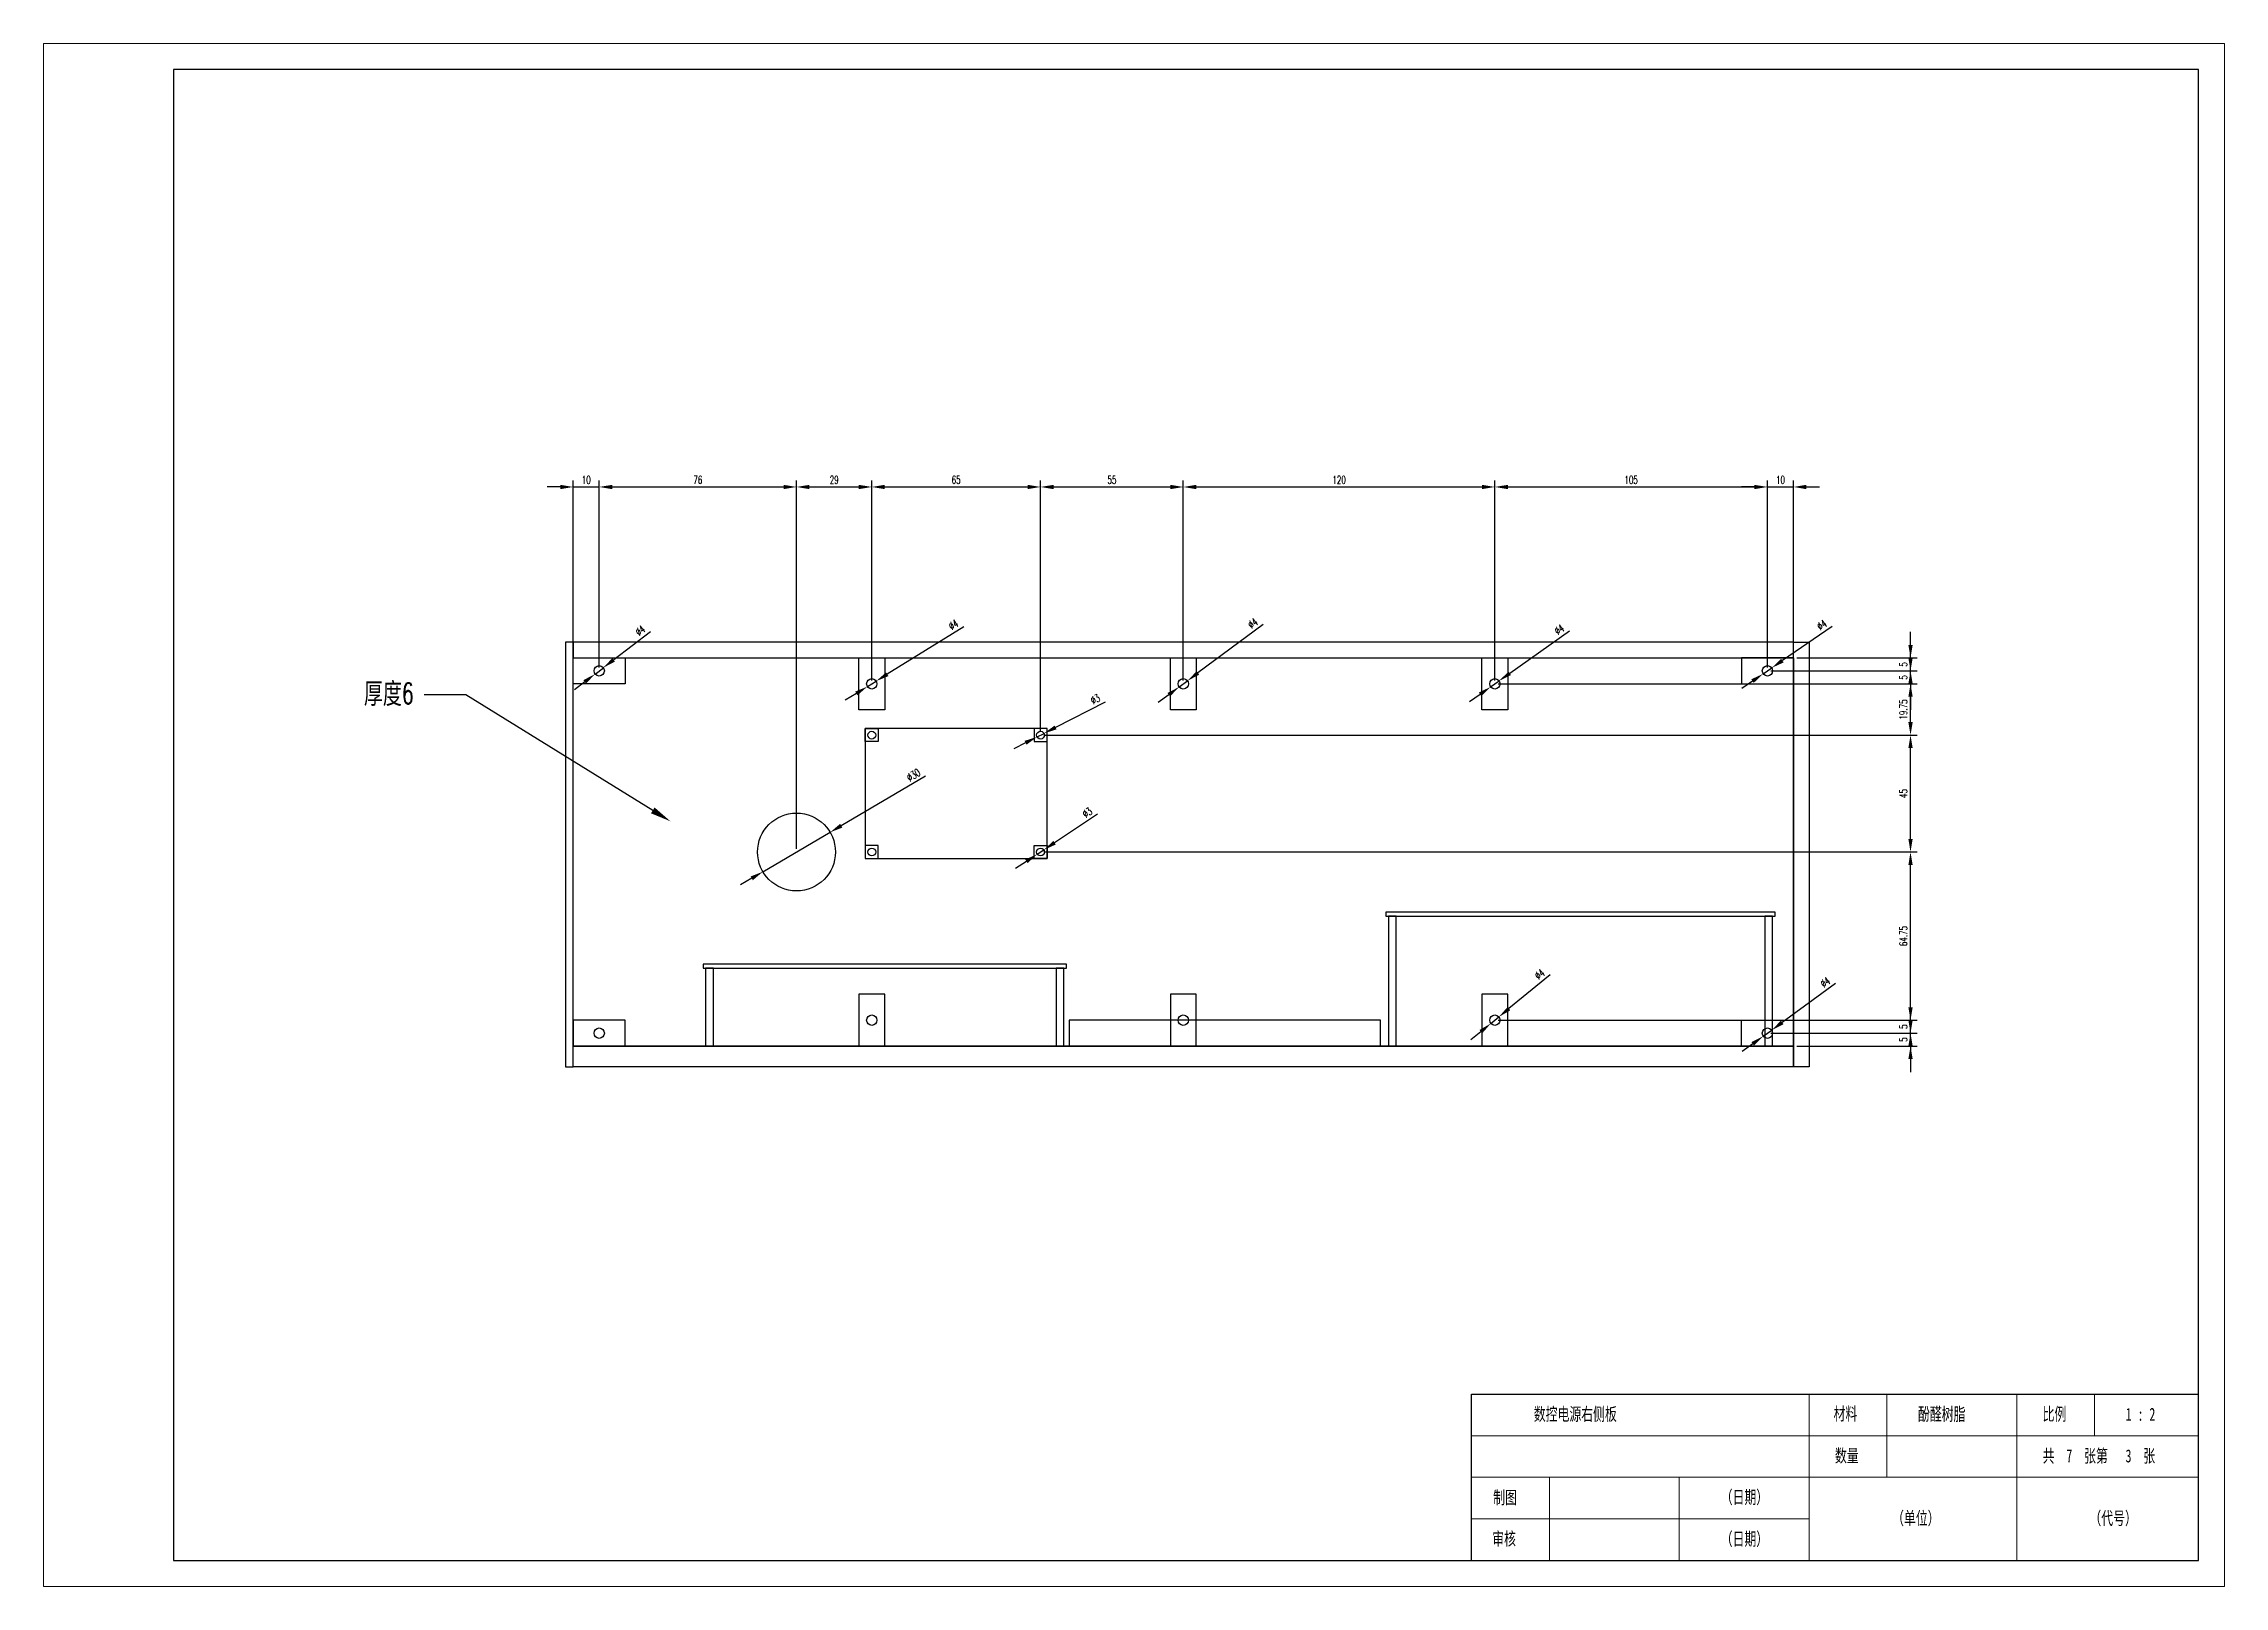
# Model space of a CAD drawing. Header units: millimetres. Extents: x 0 to 420, y 0 to 297.
import ezdxf
from ezdxf import colors
from ezdxf.entities.mleader import LeaderData, LeaderLine
from ezdxf.math import Vec2, Vec3

# ---------------------------------------------------------------- set-up
doc = ezdxf.new("R2010")
doc.units = ezdxf.units.MM
doc.header["$PDMODE"] = 35
for name, color, linetype, lineweight in [('BZ', 4, 'Continuous', 15), ('CSX', 7, 'Continuous', 30), ('XSX', 7, 'Continuous', 15)]:
    doc.layers.add(name, color=color, linetype=linetype, lineweight=lineweight)
doc.layers.add('LKX', color=2, linetype='Continuous')
doc.layers.add('WZ', color=6, linetype='Continuous')
doc.styles.get("Standard").update_dxf_attribs({"font": 'txt.shx', "width": 0.67})
doc.styles.add('长仿宋', font='simfang.ttf', dxfattribs={"width": 0.67})
doc.dimstyles.new('ISO-25', dxfattribs={"dimtxt": 1.5, "dimasz": 2.5, "dimexe": 1.25, "dimexo": 0.625, "dimtad": 1, "dimlfac": 2, "dimdsep": 46, "dimtxsty": 'Standard', "dimcen": 2.5, "dimadec": 0, "dimazin": 0, "dimtfac": 1, "dimtmove": 0, "dimatfit": 3, "dimfxl": 1, "dimarcsym": 0})

# ---------------------------------------------------------------- blocks, each defined once
blk = doc.blocks.new('*D1')
at = {"layer": 'BZ', "color": 0, "lineweight": -2, "transparency": 16777216}
for p, q in [((99.5, 211.65), (97, 211.65)), ((102, 179.38), (102, 212.9)), ((102, 211.65), (107, 211.65)), ((107, 176.88), (107, 212.9)), ((109.5, 211.65), (112, 211.65))]:
    blk.add_line(p, q, dxfattribs=at)
at = {"layer": 'BZ', "color": 0, "transparency": 16777216}
for points in [[(99.5, 212.06), (99.5, 211.23), (102, 211.65)], [(109.5, 212.06), (109.5, 211.23), (107, 211.65)]]:
    blk.add_solid(points, dxfattribs=at)
at = {"layer": 'Defpoints', "color": 0, "transparency": 16777216}
for p in [(107, 211.65), (102, 178.75), (107, 176.25)]:
    blk.add_point(p, dxfattribs=at)
at = {"layer": 'BZ', "color": 0, "transparency": 16777216, "insert": (104.5, 213.02), "char_height": 1.5, "attachment_point": 5}
blk.add_mtext('10', dxfattribs=at)
blk = doc.blocks.new('*D2')
at = {"layer": 'BZ', "color": 0, "lineweight": -2, "transparency": 16777216}
for p, q in [((107, 176.88), (107, 212.9)), ((109.5, 211.65), (142.5, 211.65)), ((145, 142), (145, 212.9))]:
    blk.add_line(p, q, dxfattribs=at)
at = {"layer": 'BZ', "color": 0, "transparency": 16777216}
for points in [[(109.5, 212.06), (109.5, 211.23), (107, 211.65)], [(142.5, 212.06), (142.5, 211.23), (145, 211.65)]]:
    blk.add_solid(points, dxfattribs=at)
at = {"layer": 'Defpoints', "color": 0, "transparency": 16777216}
for p in [(145, 211.65), (107, 176.25), (145, 141.38)]:
    blk.add_point(p, dxfattribs=at)
at = {"layer": 'BZ', "color": 0, "transparency": 16777216, "insert": (126, 213.02), "char_height": 1.5, "attachment_point": 5}
blk.add_mtext('76', dxfattribs=at)
blk = doc.blocks.new('*D3')
at = {"layer": 'BZ', "color": 0, "lineweight": -2, "transparency": 16777216}
for p, q in [((145, 142), (145, 212.9)), ((147.5, 211.65), (157, 211.65)), ((159.5, 174.38), (159.5, 212.9))]:
    blk.add_line(p, q, dxfattribs=at)
at = {"layer": 'BZ', "color": 0, "transparency": 16777216}
for points in [[(147.5, 212.06), (147.5, 211.23), (145, 211.65)], [(157, 212.06), (157, 211.23), (159.5, 211.65)]]:
    blk.add_solid(points, dxfattribs=at)
at = {"layer": 'Defpoints', "color": 0, "transparency": 16777216}
for p in [(159.5, 211.65), (159.5, 173.75), (145, 141.38)]:
    blk.add_point(p, dxfattribs=at)
at = {"layer": 'BZ', "color": 0, "transparency": 16777216, "insert": (152.25, 213.02), "char_height": 1.5, "attachment_point": 5}
blk.add_mtext('29', dxfattribs=at)
blk = doc.blocks.new('*D4')
at = {"layer": 'BZ', "color": 0, "lineweight": -2, "transparency": 16777216}
for p, q in [((159.5, 174.38), (159.5, 212.9)), ((162, 211.65), (189.5, 211.65)), ((192, 164.5), (192, 212.9))]:
    blk.add_line(p, q, dxfattribs=at)
at = {"layer": 'BZ', "color": 0, "transparency": 16777216}
for points in [[(162, 212.06), (162, 211.23), (159.5, 211.65)], [(189.5, 212.06), (189.5, 211.23), (192, 211.65)]]:
    blk.add_solid(points, dxfattribs=at)
at = {"layer": 'Defpoints', "color": 0, "transparency": 16777216}
for p in [(192, 211.65), (159.5, 173.75), (192, 163.88)]:
    blk.add_point(p, dxfattribs=at)
at = {"layer": 'BZ', "color": 0, "transparency": 16777216, "insert": (175.75, 213.02), "char_height": 1.5, "attachment_point": 5}
blk.add_mtext('65', dxfattribs=at)
blk = doc.blocks.new('*D5')
at = {"layer": 'BZ', "color": 0, "lineweight": -2, "transparency": 16777216}
for p, q in [((192, 164.5), (192, 212.9)), ((194.5, 211.65), (217, 211.65)), ((219.5, 174.38), (219.5, 212.9))]:
    blk.add_line(p, q, dxfattribs=at)
at = {"layer": 'BZ', "color": 0, "transparency": 16777216}
for points in [[(194.5, 212.06), (194.5, 211.23), (192, 211.65)], [(217, 212.06), (217, 211.23), (219.5, 211.65)]]:
    blk.add_solid(points, dxfattribs=at)
at = {"layer": 'Defpoints', "color": 0, "transparency": 16777216}
for p in [(219.5, 211.65), (219.5, 173.75), (192, 163.88)]:
    blk.add_point(p, dxfattribs=at)
at = {"layer": 'BZ', "color": 0, "transparency": 16777216, "insert": (205.75, 213.02), "char_height": 1.5, "attachment_point": 5}
blk.add_mtext('55', dxfattribs=at)
blk = doc.blocks.new('*D6')
at = {"layer": 'BZ', "color": 0, "lineweight": -2, "transparency": 16777216}
for p, q in [((219.5, 174.38), (219.5, 212.9)), ((222, 211.65), (277, 211.65)), ((279.5, 174.38), (279.5, 212.9))]:
    blk.add_line(p, q, dxfattribs=at)
at = {"layer": 'BZ', "color": 0, "transparency": 16777216}
for points in [[(222, 212.06), (222, 211.23), (219.5, 211.65)], [(277, 212.06), (277, 211.23), (279.5, 211.65)]]:
    blk.add_solid(points, dxfattribs=at)
at = {"layer": 'Defpoints', "color": 0, "transparency": 16777216}
for p in [(279.5, 211.65), (219.5, 173.75), (279.5, 173.75)]:
    blk.add_point(p, dxfattribs=at)
at = {"layer": 'BZ', "color": 0, "transparency": 16777216, "insert": (249.5, 213.02), "char_height": 1.5, "attachment_point": 5}
blk.add_mtext('120', dxfattribs=at)
blk = doc.blocks.new('*D7')
at = {"layer": 'BZ', "color": 0, "lineweight": -2, "transparency": 16777216}
for p, q in [((279.5, 174.38), (279.5, 212.9)), ((282, 211.65), (329.5, 211.65)), ((332, 176.88), (332, 212.9))]:
    blk.add_line(p, q, dxfattribs=at)
at = {"layer": 'BZ', "color": 0, "transparency": 16777216}
for points in [[(282, 212.06), (282, 211.23), (279.5, 211.65)], [(329.5, 212.06), (329.5, 211.23), (332, 211.65)]]:
    blk.add_solid(points, dxfattribs=at)
at = {"layer": 'Defpoints', "color": 0, "transparency": 16777216}
for p in [(332, 211.65), (279.5, 173.75), (332, 176.25)]:
    blk.add_point(p, dxfattribs=at)
at = {"layer": 'BZ', "color": 0, "transparency": 16777216, "insert": (305.75, 213.02), "char_height": 1.5, "attachment_point": 5}
blk.add_mtext('105', dxfattribs=at)
blk = doc.blocks.new('*D8')
at = {"layer": 'BZ', "color": 0, "lineweight": -2, "transparency": 16777216}
for p, q in [((329.5, 211.65), (327, 211.65)), ((332, 176.88), (332, 212.9)), ((332, 211.65), (337, 211.65)), ((337, 179.38), (337, 212.9)), ((339.5, 211.65), (342, 211.65))]:
    blk.add_line(p, q, dxfattribs=at)
at = {"layer": 'BZ', "color": 0, "transparency": 16777216}
for points in [[(329.5, 212.06), (329.5, 211.23), (332, 211.65)], [(339.5, 212.06), (339.5, 211.23), (337, 211.65)]]:
    blk.add_solid(points, dxfattribs=at)
at = {"layer": 'Defpoints', "color": 0, "transparency": 16777216}
for p in [(337, 211.65), (337, 178.75), (332, 176.25)]:
    blk.add_point(p, dxfattribs=at)
at = {"layer": 'BZ', "color": 0, "transparency": 16777216, "insert": (334.5, 213.02), "char_height": 1.5, "attachment_point": 5}
blk.add_mtext('10', dxfattribs=at)
blk = doc.blocks.new('*D9')
at = {"layer": 'BZ', "color": 0, "lineweight": -2, "transparency": 16777216}
for p, q in [((359.55, 109), (359.55, 111.5)), ((332.63, 106.5), (360.8, 106.5)), ((359.55, 104), (359.55, 106.5)), ((337.63, 104), (360.8, 104)), ((359.55, 101.5), (359.55, 99))]:
    blk.add_line(p, q, dxfattribs=at)
at = {"layer": 'BZ', "color": 0, "transparency": 16777216}
for points in [[(359.14, 109), (359.97, 109), (359.55, 106.5)], [(359.14, 101.5), (359.97, 101.5), (359.55, 104)]]:
    blk.add_solid(points, dxfattribs=at)
at = {"layer": 'Defpoints', "color": 0, "transparency": 16777216}
for p in [(332, 106.5), (359.55, 106.5), (337, 104)]:
    blk.add_point(p, dxfattribs=at)
at = {"layer": 'BZ', "color": 0, "transparency": 16777216, "insert": (358.18, 105.25), "char_height": 1.5, "attachment_point": 5, "rotation": 90}
blk.add_mtext('5', dxfattribs=at)
blk = doc.blocks.new('*D10')
at = {"layer": 'BZ', "color": 0, "lineweight": -2, "transparency": 16777216}
for p, q in [((359.55, 111.5), (359.55, 114)), ((280.13, 109), (360.8, 109)), ((332.63, 106.5), (360.8, 106.5)), ((359.55, 106.5), (359.55, 109)), ((359.55, 104), (359.55, 101.5))]:
    blk.add_line(p, q, dxfattribs=at)
at = {"layer": 'BZ', "color": 0, "transparency": 16777216}
for points in [[(359.14, 111.5), (359.97, 111.5), (359.55, 109)], [(359.14, 104), (359.97, 104), (359.55, 106.5)]]:
    blk.add_solid(points, dxfattribs=at)
at = {"layer": 'Defpoints', "color": 0, "transparency": 16777216}
for p in [(279.5, 109), (332, 106.5), (359.55, 109)]:
    blk.add_point(p, dxfattribs=at)
at = {"layer": 'BZ', "color": 0, "transparency": 16777216, "insert": (358.18, 107.75), "char_height": 1.5, "attachment_point": 5, "rotation": 90}
blk.add_mtext('5', dxfattribs=at)
blk = doc.blocks.new('*D11')
at = {"layer": 'BZ', "color": 0, "lineweight": -2, "transparency": 16777216}
for p, q in [((192.63, 141.38), (360.8, 141.38)), ((359.55, 111.5), (359.55, 138.88)), ((280.13, 109), (360.8, 109))]:
    blk.add_line(p, q, dxfattribs=at)
at = {"layer": 'BZ', "color": 0, "transparency": 16777216}
for points in [[(359.14, 138.88), (359.97, 138.88), (359.55, 141.38)], [(359.14, 111.5), (359.97, 111.5), (359.55, 109)]]:
    blk.add_solid(points, dxfattribs=at)
at = {"layer": 'Defpoints', "color": 0, "transparency": 16777216}
for p in [(192, 141.38), (359.55, 141.38), (279.5, 109)]:
    blk.add_point(p, dxfattribs=at)
at = {"layer": 'BZ', "color": 0, "transparency": 16777216, "insert": (358.18, 125.19), "char_height": 1.5, "attachment_point": 5, "rotation": 90}
blk.add_mtext('64.75', dxfattribs=at)
blk = doc.blocks.new('*D12')
at = {"layer": 'BZ', "color": 0, "lineweight": -2, "transparency": 16777216}
for p, q in [((192.63, 163.88), (360.8, 163.88)), ((359.55, 143.88), (359.55, 161.38)), ((192.63, 141.38), (360.8, 141.38))]:
    blk.add_line(p, q, dxfattribs=at)
at = {"layer": 'BZ', "color": 0, "transparency": 16777216}
for points in [[(359.14, 161.38), (359.97, 161.38), (359.55, 163.88)], [(359.14, 143.88), (359.97, 143.88), (359.55, 141.38)]]:
    blk.add_solid(points, dxfattribs=at)
at = {"layer": 'Defpoints', "color": 0, "transparency": 16777216}
for p in [(192, 163.88), (359.55, 163.88), (192, 141.38)]:
    blk.add_point(p, dxfattribs=at)
at = {"layer": 'BZ', "color": 0, "transparency": 16777216, "insert": (358.18, 152.63), "char_height": 1.5, "attachment_point": 5, "rotation": 90}
blk.add_mtext('45', dxfattribs=at)
blk = doc.blocks.new('*D13')
at = {"layer": 'BZ', "color": 0, "lineweight": -2, "transparency": 16777216}
for p, q in [((280.13, 173.75), (360.8, 173.75)), ((359.55, 166.38), (359.55, 171.25)), ((192.63, 163.88), (360.8, 163.88))]:
    blk.add_line(p, q, dxfattribs=at)
at = {"layer": 'BZ', "color": 0, "transparency": 16777216}
for points in [[(359.14, 171.25), (359.97, 171.25), (359.55, 173.75)], [(359.14, 166.38), (359.97, 166.38), (359.55, 163.88)]]:
    blk.add_solid(points, dxfattribs=at)
at = {"layer": 'Defpoints', "color": 0, "transparency": 16777216}
for p in [(279.5, 173.75), (359.55, 173.75), (192, 163.88)]:
    blk.add_point(p, dxfattribs=at)
at = {"layer": 'BZ', "color": 0, "transparency": 16777216, "insert": (358.18, 168.81), "char_height": 1.5, "attachment_point": 5, "rotation": 90}
blk.add_mtext('19.75', dxfattribs=at)
blk = doc.blocks.new('*D14')
at = {"layer": 'BZ', "color": 0, "lineweight": -2, "transparency": 16777216}
for p, q in [((359.55, 178.75), (359.55, 181.25)), ((280.13, 173.75), (360.8, 173.75)), ((332.63, 176.25), (360.8, 176.25)), ((359.55, 173.75), (359.55, 176.25)), ((359.55, 171.25), (359.55, 168.75))]:
    blk.add_line(p, q, dxfattribs=at)
at = {"layer": 'BZ', "color": 0, "transparency": 16777216}
for points in [[(359.14, 178.75), (359.97, 178.75), (359.55, 176.25)], [(359.14, 171.25), (359.97, 171.25), (359.55, 173.75)]]:
    blk.add_solid(points, dxfattribs=at)
at = {"layer": 'Defpoints', "color": 0, "transparency": 16777216}
for p in [(279.5, 173.75), (332, 176.25), (359.55, 176.25)]:
    blk.add_point(p, dxfattribs=at)
at = {"layer": 'BZ', "color": 0, "transparency": 16777216, "insert": (358.18, 175), "char_height": 1.5, "attachment_point": 5, "rotation": 90}
blk.add_mtext('5', dxfattribs=at)
blk = doc.blocks.new('*D15')
at = {"layer": 'BZ', "color": 0, "lineweight": -2, "transparency": 16777216}
for p, q in [((359.55, 181.25), (359.55, 183.75)), ((337.63, 178.75), (360.8, 178.75)), ((359.55, 176.25), (359.55, 178.75)), ((332.63, 176.25), (360.8, 176.25)), ((359.55, 173.75), (359.55, 171.25))]:
    blk.add_line(p, q, dxfattribs=at)
at = {"layer": 'BZ', "color": 0, "transparency": 16777216}
for points in [[(359.14, 181.25), (359.97, 181.25), (359.55, 178.75)], [(359.14, 173.75), (359.97, 173.75), (359.55, 176.25)]]:
    blk.add_solid(points, dxfattribs=at)
at = {"layer": 'Defpoints', "color": 0, "transparency": 16777216}
for p in [(337, 178.75), (359.55, 178.75), (332, 176.25)]:
    blk.add_point(p, dxfattribs=at)
at = {"layer": 'BZ', "color": 0, "transparency": 16777216, "insert": (358.18, 177.5), "char_height": 1.5, "attachment_point": 5, "rotation": 90}
blk.add_mtext('5', dxfattribs=at)
blk = doc.blocks.new('*D16')
at = {"layer": 'BZ', "color": 0, "lineweight": -2, "transparency": 16777216}
for p, q in [((344.45, 184.78), (334.89, 178.23)), ((331.18, 175.68), (332.82, 176.82)), ((329.11, 174.27), (327.05, 172.86))]:
    blk.add_line(p, q, dxfattribs=at)
at = {"layer": 'BZ', "color": 0, "transparency": 16777216}
for points in [[(334.65, 178.57), (335.12, 177.88), (332.82, 176.82)], [(328.88, 174.62), (329.35, 173.93), (331.18, 175.68)]]:
    blk.add_solid(points, dxfattribs=at)
at = {"layer": 'Defpoints', "color": 0, "transparency": 16777216}
for p in [(332.82, 176.82), (331.18, 175.68)]:
    blk.add_point(p, dxfattribs=at)
at = {"layer": 'BZ', "color": 0, "transparency": 16777216, "insert": (342.47, 185.09), "char_height": 1.5, "attachment_point": 5, "rotation": 34.4239}
blk.add_mtext('∅4', dxfattribs=at)
blk = doc.blocks.new('*D17')
at = {"layer": 'BZ', "color": 0, "lineweight": -2, "transparency": 16777216}
for p, q in [((293.88, 183.92), (282.36, 175.77)), ((278.68, 173.17), (280.32, 174.33)), ((276.64, 171.73), (274.6, 170.29))]:
    blk.add_line(p, q, dxfattribs=at)
at = {"layer": 'BZ', "color": 0, "transparency": 16777216}
for points in [[(276.4, 172.07), (276.88, 171.39), (278.68, 173.17)], [(282.12, 176.11), (282.6, 175.43), (280.32, 174.33)]]:
    blk.add_solid(points, dxfattribs=at)
at = {"layer": 'Defpoints', "color": 0, "transparency": 16777216}
for p in [(278.68, 173.17), (280.32, 174.33)]:
    blk.add_point(p, dxfattribs=at)
at = {"layer": 'BZ', "color": 0, "transparency": 16777216, "insert": (291.9, 184.2), "char_height": 1.5, "attachment_point": 5, "rotation": 35.2734}
blk.add_mtext('∅4', dxfattribs=at)
blk = doc.blocks.new('*D18')
at = {"layer": 'BZ', "color": 0, "lineweight": -2, "transparency": 16777216}
for p, q in [((234.88, 185.18), (222.31, 175.84)), ((218.7, 173.15), (220.3, 174.35)), ((216.69, 171.66), (214.68, 170.17))]:
    blk.add_line(p, q, dxfattribs=at)
at = {"layer": 'BZ', "color": 0, "transparency": 16777216}
for points in [[(216.44, 172), (216.94, 171.33), (218.7, 173.15)], [(222.06, 176.17), (222.56, 175.5), (220.3, 174.35)]]:
    blk.add_solid(points, dxfattribs=at)
at = {"layer": 'Defpoints', "color": 0, "transparency": 16777216}
for p in [(218.7, 173.15), (220.3, 174.35)]:
    blk.add_point(p, dxfattribs=at)
at = {"layer": 'BZ', "color": 0, "transparency": 16777216, "insert": (232.89, 185.41), "char_height": 1.5, "attachment_point": 5, "rotation": 36.6148}
blk.add_mtext('∅4', dxfattribs=at)
blk = doc.blocks.new('*D19')
at = {"layer": 'BZ', "color": 0, "lineweight": -2, "transparency": 16777216}
for p, q in [((204.47, 170.24), (194.89, 165.35)), ((191.33, 163.53), (192.67, 164.22)), ((189.11, 162.4), (186.88, 161.26))]:
    blk.add_line(p, q, dxfattribs=at)
at = {"layer": 'BZ', "color": 0, "transparency": 16777216}
for points in [[(194.71, 165.72), (195.08, 164.98), (192.67, 164.22)], [(188.92, 162.77), (189.29, 162.03), (191.33, 163.53)]]:
    blk.add_solid(points, dxfattribs=at)
at = {"layer": 'Defpoints', "color": 0, "transparency": 16777216}
for p in [(192.67, 164.22), (191.33, 163.53)]:
    blk.add_point(p, dxfattribs=at)
at = {"layer": 'BZ', "color": 0, "transparency": 16777216, "insert": (202.54, 170.8), "char_height": 1.5, "attachment_point": 5, "rotation": 27.0343}
blk.add_mtext('∅3', dxfattribs=at)
blk = doc.blocks.new('*D20')
at = {"layer": 'BZ', "color": 0, "lineweight": -2, "transparency": 16777216}
for p, q in [((177.2, 184.73), (162.47, 175.59)), ((158.65, 173.22), (160.35, 174.28)), ((156.53, 171.91), (154.4, 170.59))]:
    blk.add_line(p, q, dxfattribs=at)
at = {"layer": 'BZ', "color": 0, "transparency": 16777216}
for points in [[(156.31, 172.26), (156.75, 171.55), (158.65, 173.22)], [(162.25, 175.95), (162.69, 175.24), (160.35, 174.28)]]:
    blk.add_solid(points, dxfattribs=at)
at = {"layer": 'Defpoints', "color": 0, "transparency": 16777216}
for p in [(158.65, 173.22), (160.35, 174.28)]:
    blk.add_point(p, dxfattribs=at)
at = {"layer": 'BZ', "color": 0, "transparency": 16777216, "insert": (175.23, 185.13), "char_height": 1.5, "attachment_point": 5, "rotation": 31.8103}
blk.add_mtext('∅4', dxfattribs=at)
blk = doc.blocks.new('*D21')
at = {"layer": 'BZ', "color": 0, "lineweight": -2, "transparency": 16777216}
for p, q in [((169.85, 155.97), (153.63, 146.44)), ((138.53, 137.58), (151.47, 145.17)), ((136.38, 136.31), (134.22, 135.05))]:
    blk.add_line(p, q, dxfattribs=at)
at = {"layer": 'BZ', "color": 0, "transparency": 16777216}
for points in [[(153.42, 146.8), (153.84, 146.08), (151.47, 145.17)], [(136.17, 136.67), (136.59, 135.95), (138.53, 137.58)]]:
    blk.add_solid(points, dxfattribs=at)
at = {"layer": 'Defpoints', "color": 0, "transparency": 16777216}
for p in [(151.47, 145.17), (138.53, 137.58)]:
    blk.add_point(p, dxfattribs=at)
at = {"layer": 'BZ', "color": 0, "transparency": 16777216, "insert": (167.54, 156.2), "char_height": 1.5, "attachment_point": 5, "rotation": 30.4156}
blk.add_mtext('∅30', dxfattribs=at)
blk = doc.blocks.new('*D22')
at = {"layer": 'BZ', "color": 0, "lineweight": -2, "transparency": 16777216}
for p, q in [((202.98, 148.63), (194.71, 143.17)), ((189.29, 139.58), (187.2, 138.21)), ((191.37, 140.96), (192.63, 141.79))]:
    blk.add_line(p, q, dxfattribs=at)
at = {"layer": 'BZ', "color": 0, "transparency": 16777216}
for points in [[(194.48, 143.51), (194.94, 142.82), (192.63, 141.79)], [(189.06, 139.93), (189.52, 139.24), (191.37, 140.96)]]:
    blk.add_solid(points, dxfattribs=at)
at = {"layer": 'Defpoints', "color": 0, "transparency": 16777216}
for p in [(191.37, 140.96), (192.63, 141.79)]:
    blk.add_point(p, dxfattribs=at)
at = {"layer": 'BZ', "color": 0, "transparency": 16777216, "insert": (201, 148.97), "char_height": 1.5, "attachment_point": 5, "rotation": 33.4383}
blk.add_mtext('∅3', dxfattribs=at)
blk = doc.blocks.new('*D23')
at = {"layer": 'BZ', "color": 0, "lineweight": -2, "transparency": 16777216}
for p, q in [((290.14, 117.7), (282.21, 111.22)), ((278.73, 108.37), (280.27, 109.63)), ((276.79, 106.78), (274.86, 105.2))]:
    blk.add_line(p, q, dxfattribs=at)
at = {"layer": 'BZ', "color": 0, "transparency": 16777216}
for points in [[(281.95, 111.54), (282.47, 110.89), (280.27, 109.63)], [(276.53, 107.11), (277.05, 106.46), (278.73, 108.37)]]:
    blk.add_solid(points, dxfattribs=at)
at = {"layer": 'Defpoints', "color": 0, "transparency": 16777216}
for p in [(280.27, 109.63), (278.73, 108.37)]:
    blk.add_point(p, dxfattribs=at)
at = {"layer": 'BZ', "color": 0, "transparency": 16777216, "insert": (288.13, 117.84), "char_height": 1.5, "attachment_point": 5, "rotation": 39.2738}
blk.add_mtext('∅4', dxfattribs=at)
blk = doc.blocks.new('*D24')
at = {"layer": 'BZ', "color": 0, "lineweight": -2, "transparency": 16777216}
for p, q in [((345.13, 116.05), (334.83, 108.56)), ((331.19, 105.91), (332.81, 107.09)), ((329.17, 104.44), (327.15, 102.97))]:
    blk.add_line(p, q, dxfattribs=at)
at = {"layer": 'BZ', "color": 0, "transparency": 16777216}
for points in [[(328.92, 104.78), (329.41, 104.1), (331.19, 105.91)], [(334.59, 108.9), (335.08, 108.22), (332.81, 107.09)]]:
    blk.add_solid(points, dxfattribs=at)
at = {"layer": 'Defpoints', "color": 0, "transparency": 16777216}
for p in [(331.19, 105.91), (332.81, 107.09)]:
    blk.add_point(p, dxfattribs=at)
at = {"layer": 'BZ', "color": 0, "transparency": 16777216, "insert": (343.14, 116.3), "char_height": 1.5, "attachment_point": 5, "rotation": 36.0378}
blk.add_mtext('∅4', dxfattribs=at)
blk = doc.blocks.new('*D25')
at = {"layer": 'BZ', "color": 0, "lineweight": -2, "transparency": 16777216}
for p, q in [((116.91, 183.79), (109.79, 178.37)), ((106.2, 175.64), (107.8, 176.86)), ((104.21, 174.13), (102.23, 172.62))]:
    blk.add_line(p, q, dxfattribs=at)
at = {"layer": 'BZ', "color": 0, "transparency": 16777216}
for points in [[(109.53, 178.7), (110.04, 178.04), (107.8, 176.86)], [(103.96, 174.46), (104.47, 173.8), (106.2, 175.64)]]:
    blk.add_solid(points, dxfattribs=at)
at = {"layer": 'Defpoints', "color": 0, "transparency": 16777216}
for p in [(107.8, 176.86), (106.2, 175.64)]:
    blk.add_point(p, dxfattribs=at)
at = {"layer": 'BZ', "color": 0, "transparency": 16777216, "insert": (114.92, 184), "char_height": 1.5, "attachment_point": 5, "rotation": 37.2693}
blk.add_mtext('∅4', dxfattribs=at)

msp = doc.modelspace()

# ---------------------------------------------------------------- linework, layer by layer
at = {"layer": 'CSX'}
for p, q in [((275, 5), (275, 37)), ((275, 37), (415, 37))]:
    msp.add_line(p, q, dxfattribs=at)
for points in [[(25, 5), (415, 5), (415, 292), (25, 292)], [(102, 178.75), (337, 178.75), (337, 104), (102, 104)]]:
    msp.add_lwpolyline(points, close=True, dxfattribs=at)
for centre, radius in [((107, 176.25), 1), ((332, 176.25), 1), ((159.5, 173.75), 1), ((219.5, 173.75), 1), ((279.5, 173.75), 1), ((159.5, 163.8757), 0.75), ((192, 163.8757), 0.75), ((145.0024, 141.3757), 7.5), ((159.5, 141.3757), 0.75), ((192, 141.3757), 0.75), ((159.5, 109), 1), ((219.5, 109), 1), ((279.5, 109), 1), ((107, 106.5), 1), ((332, 106.5), 1)]:
    msp.add_circle(centre, radius, dxfattribs=at)
at = {"layer": 'LKX'}
for points in [[(102, 181.75), (100.5, 181.75), (100.5, 100), (102, 100)], [(102, 178.75), (337, 178.75), (337, 181.75), (102, 181.75)], [(337, 181.75), (340, 181.75), (340, 100), (337, 100)], [(102, 178.75), (112, 178.75), (112, 173.75), (102, 173.75)], [(157, 178.75), (162, 178.75), (162, 168.75), (157, 168.75)], [(217, 178.75), (222, 178.75), (222, 168.75), (217, 168.75)], [(277, 178.75), (282, 178.75), (282, 168.75), (277, 168.75)], [(337, 178.75), (327, 178.75), (327, 173.75), (337, 173.75)], [(158.25, 140.1257), (193.25, 140.1257), (193.25, 165.1257), (158.25, 165.1257)], [(158.25, 165.1257), (160.75, 165.1257), (160.75, 162.6257), (158.25, 162.6257)], [(193.25, 165.1257), (190.75, 165.1257), (190.75, 162.6257), (193.25, 162.6257)], [(160.75, 142.6257), (158.25, 142.6257), (158.25, 140.1257), (160.75, 140.1257)], [(193.25, 140.1257), (190.75, 140.1257), (190.75, 142.6257), (193.25, 142.6257)], [(258.5, 129), (333.5, 129), (333.5, 129.8), (258.5, 129.8)], [(259, 104), (260.5, 104), (260.5, 129), (259, 129)], [(331.5, 104), (333, 104), (333, 129), (331.5, 129)], [(127, 119), (197, 119), (197, 119.8), (127, 119.8)], [(127.5, 104), (129, 104), (129, 119), (127.5, 119)], [(195, 104), (196.5, 104), (196.5, 119), (195, 119)], [(157, 104), (162, 104), (162, 114), (157, 114)], [(217, 104), (222, 104), (222, 114), (217, 114)], [(277, 104), (282, 104), (282, 114), (277, 114)], [(102, 104), (112, 104), (112, 109), (102, 109)], [(197.5, 104), (257.5, 104), (257.5, 109), (197.5, 109)], [(337, 104), (327, 104), (327, 109), (337, 109)], [(102, 104), (337, 104), (337, 100), (102, 100)]]:
    msp.add_lwpolyline(points, close=True, dxfattribs=at)
at = {"layer": 'XSX'}
for p, q in [((340, 5), (340, 37)), ((355, 37), (355, 21)), ((380, 5), (380, 37)), ((395, 37), (395, 29)), ((275, 29), (415, 29)), ((275, 21), (415, 21)), ((290, 5), (290, 21)), ((315, 5), (315, 21)), ((275, 13), (340, 13))]:
    msp.add_line(p, q, dxfattribs=at)
msp.add_lwpolyline([(0, 0), (420, 0), (420, 297), (0, 297)], close=True, dxfattribs=at)

# ---------------------------------------------------------------- texts
at = {"layer": 'WZ', "char_height": 2.5, "attachment_point": 1, "style": '长仿宋'}
for s, width, heights, insert in [('数控电源右侧板', 49.625996, [1.8371], (287, 34.4286)), ('材料', 6, [0], (344.7279, 34.5052)), ('酚醛树脂', 17.252564, [2.2567], (361, 34.4143)), ('比例', 6, [0], (385, 34.4286)), ('1 : 2', 6, [0], (401, 34.3714)), ('数量', 6, [0], (345, 26.4143)), ('共  7  张第   3  张', 27.836043, [2.8259], (385, 26.3714)), ('制图', 6, [0], (279.1836, 18.361)), ('（日期）', 9.275404, [1.8371], (323, 18.4286)), ('（单位）', 9.275404, [1.8371], (356, 14.3714)), ('（代号）', 9.275404, [1.8371], (394, 14.3714)), ('审核', 6, [0], (279, 10.4143)), ('（日期）', 9.275404, [1.8371], (323, 10.3714))]:
    msp.add_mtext_dynamic_manual_height_columns(s, width=width, gutter_width=12.5, heights=heights, dxfattribs=dict(at, insert=insert))

# ---------------------------------------------------------------- dimensions: what is measured, and where the dimension line sits
at = {"layer": 'BZ'}
for base, p1, p2, picture, middle in [((107, 211.6478), (102, 178.75), (107, 176.25), '*D1', (104.5, 213.0228)), ((145.0024, 211.6478), (107, 176.25), (145.0024, 141.3757), '*D2', (126.0012, 213.0228)), ((159.5, 211.6478), (145.0024, 141.3757), (159.5, 173.75), '*D3', (152.2512, 213.0228)), ((192, 211.6478), (159.5, 173.75), (192, 163.8757), '*D4', (175.75, 213.0228)), ((219.5, 211.6478), (192, 163.8757), (219.5, 173.75), '*D5', (205.75, 213.0228)), ((279.5, 211.6478), (219.5, 173.75), (279.5, 173.75), '*D6', (249.5, 213.0228)), ((332, 211.6478), (279.5, 173.75), (332, 176.25), '*D7', (305.75, 213.0228)), ((337, 211.6478), (332, 176.25), (337, 178.75), '*D8', (334.5, 213.0228))]:
    dim = msp.add_linear_dim(base=base, p1=p1, p2=p2, dimstyle='ISO-25', dxfattribs=at)
    dim.commit()
    dim.dimension.update_dxf_attribs({"geometry": picture, "text_midpoint": middle})
for p1, p2, picture, middle in [((106.2042, 175.6444), (107.7958, 176.8556), '*D25', (115.7497, 182.9081)), ((158.6502, 173.2229), (160.3498, 174.2771), '*D20', (175.956, 183.9572)), ((218.6973, 173.1536), (220.3027, 174.3464), '*D18', (233.7088, 184.3081)), ((278.6836, 173.1725), (280.3164, 174.3275), '*D17', (292.6904, 183.0801)), ((331.1751, 175.6847), (332.8249, 176.8153), '*D16', (343.246, 183.9572)), ((191.3319, 163.5348), (192.6681, 164.2166), '*D19', (203.1648, 169.5729)), ((138.5346, 137.5787), (151.4702, 145.1727), '*D21', (168.2322, 155.0131)), ((191.3741, 140.9624), (192.6259, 141.789), '*D22', (201.7604, 147.8209)), ((278.7259, 108.367), (280.2741, 109.633), '*D23', (289.004, 116.7717)), ((331.1914, 105.9117), (332.8086, 107.0883), '*D24', (343.9482, 115.1929))]:
    dim = msp.add_diameter_dim_2p(p1=p1, p2=p2, dimstyle='ISO-25', dxfattribs=at)
    dim.commit()
    dim.dimension.update_dxf_attribs({"geometry": picture, "text_midpoint": middle, "dimtype": 163})
for base, p1, p2, picture, middle in [((359.5518, 176.25), (279.5, 173.75), (332, 176.25), '*D14', (358.1768, 175)), ((359.5518, 178.75), (332, 176.25), (337, 178.75), '*D15', (358.1768, 177.5)), ((359.5518, 173.75), (192, 163.8757), (279.5, 173.75), '*D13', (358.1768, 168.8128)), ((359.5518, 163.8757), (192, 141.3757), (192, 163.8757), '*D12', (358.1768, 152.6257)), ((359.5518, 141.3757), (279.5, 109), (192, 141.3757), '*D11', (358.1768, 125.1878)), ((359.5518, 109), (332, 106.5), (279.5, 109), '*D10', (358.1768, 107.75)), ((359.5518, 106.5), (337, 104), (332, 106.5), '*D9', (358.1768, 105.25))]:
    dim = msp.add_linear_dim(base=base, p1=p1, p2=p2, angle=270, dimstyle='ISO-25', dxfattribs=at)
    dim.commit()
    dim.dimension.update_dxf_attribs({"geometry": picture, "text_midpoint": middle})

# ---------------------------------------------------------------- leaders
ml = msp.add_multileader_mtext('Standard', dxfattribs=at)
ml.set_content('{\\fSimSun|b0|i0|c134|p2;厚度}6', color=256)
ml.set_leader_properties()
ml.build(insert=Vec2(0, 0))
ctx = ml.context
ctx.base_point, ctx.plane_origin = Vec3(60.0781, 171.6326), Vec3(120.7246, 147.2859)
ctx.text_align_type = 2
notes = []
notes.append((ctx, [(0, (1, 1, 0), (81.2909, 171.6326), (-1, 0), 8, [(0, [(120.7246, 147.2859)], 0, [])])]))
ctx.mtext.insert, ctx.mtext.alignment, ctx.mtext.flow_direction = Vec3(71.2909, 173.9119), 3, 5
for ctx, leaders in notes:
    for number, flags, end, landing, length, lines in leaders:
        leader = LeaderData()
        leader.index, (leader.has_last_leader_line, leader.has_dogleg_vector, leader.attachment_direction) = number, flags
        leader.last_leader_point, leader.dogleg_vector, leader.dogleg_length = Vec3(end), Vec3(landing), length
        for number, points, colour, breaks in lines:
            line = LeaderLine()
            line.index, line.vertices, line.color, line.breaks = number, Vec3.list(points), colors.encode_raw_color(colour), breaks
            leader.lines.append(line)
        ctx.leaders.append(leader)

doc.saveas('drawing.dxf')
